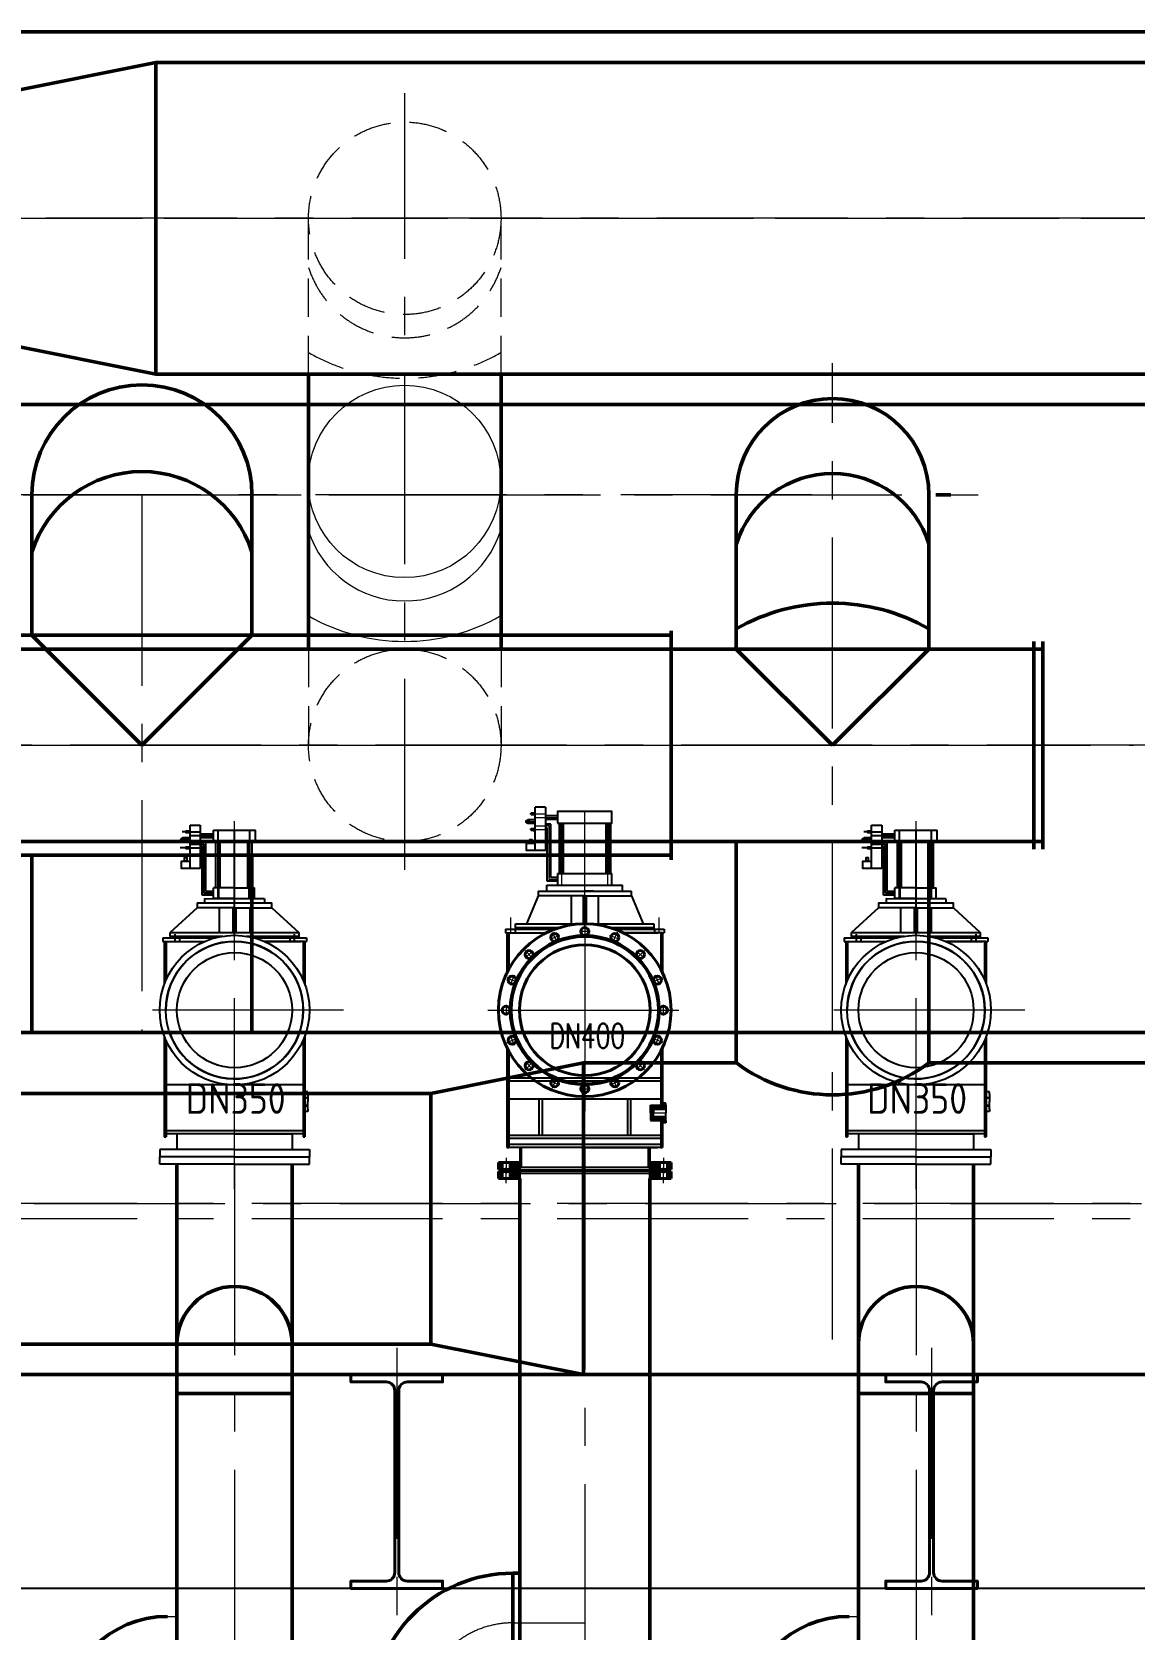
# Model space of a CAD drawing. Header units: millimetres. Extents: x 188205 to 604756, y -401673 to 15123.
# Drawn here: x 363342 to 366949, y -17253 to -12025 of the extents above; entities that cross this region are included whole.
import ezdxf

# ---------------------------------------------------------------- set-up
doc = ezdxf.new("R2010")
doc.units = ezdxf.units.MM
doc.header["$LTSCALE"] = 500
for name, pattern in [('CENTER', [2, 1.25, -0.25, 0.25, -0.25]), ('CONTINOUS', [0]), ('DASHED2', [0.375, 0.25, -0.125]), ('DASHEDX2', [38.1, 25.4, -12.7])]:
    doc.linetypes.add(name, pattern=pattern)
doc.layers.add('air', color=7, linetype='Continuous', lineweight=50, true_color=0x77bec0)
for name, color, linetype, lineweight in [('air-smoke', 5, 'Continuous', 50), ('gas', 2, 'Continuous', 50), ('gas-smoke', 6, 'Continuous', 50), ('POU', 4, 'Continuous', 20), ('SHI', 7, 'Continuous', 40), ('WEN', 3, 'Continuous', 20), ('XU', 6, 'DASHED2', 20), ('ZHONG', 1, 'CENTER', 20), ('中心线', 1, 'CENTER', 18), ('尺寸', 4, 'Continuous', 18), ('虚线', 3, 'DASHEDX2', 25)]:
    doc.layers.add(name, color=color, linetype=linetype, lineweight=lineweight)
doc.layers.add('dim', color=7, linetype='Continuous')
doc.styles.add('ACC', font='simplex.shx', dxfattribs={"width": 0.75, "bigfont": 'hztxt.shx'})
doc.styles.add('GB', font='gbenor.shx', dxfattribs={"bigfont": 'gbcbig.shx'})
pattern_1 = [(315, (-8383.129, 8656.28), (-2.245064, -2.245064), [])]
pattern_2 = [(45, (-8383.129, -9706.2963), (-2.245064, 2.245064), [])]

# ---------------------------------------------------------------- blocks, each defined once
blk = doc.blocks.new('dl')
at = {"layer": 'SHI'}
blk.add_lwpolyline([(168935.8, 74025.5), (169085.8, 74025.5), (169085.8, 74049.5), (168970.3, 74049.5, -0.414214), (168942.3, 74077.5), (168942.3, 74673.5, -0.414214), (168970.3, 74701.5), (169085.8, 74701.5), (169085.8, 74725.5), (168935.8, 74725.5), (168785.8, 74725.5), (168785.8, 74701.5), (168901.3, 74701.5, -0.414214), (168929.3, 74673.5), (168929.3, 74077.5, -0.414214), (168901.3, 74049.5), (168785.8, 74049.5), (168785.8, 74025.5)], format="xyb", close=True, dxfattribs=at)
at = {"layer": 'ZHONG'}
blk.add_line((168935.8, 74813), (168935.8, 73934.6), dxfattribs=at)
blk = doc.blocks.new('air-master-2')
blk.add_circle((7994.1, -861.3), 315)
for centre, radius, start, end in [((7994.1, -922.3), 330.4, 197.584, 342.416), ((7994.1, -755), 630, 240, 300)]:
    blk.add_arc(centre, radius, start, end)
at = {"layer": 'air'}
for p, q in [((6680, 410), (7180, 510)), ((7180, 510), (24932.6, 510)), ((7180, -510), (7180, 510)), ((6680, -410), (7180, -510)), ((7180, -510), (24659.3, -510)), ((7680, -1410), (7680, -510)), ((8310, -1410), (8310, -510)), ((4963, -1410), (10053, -1410)), ((10053, -2065), (10053, -1385)), ((4963, -2040), (10053, -2040))]:
    blk.add_line(p, q, dxfattribs=at)
at = {"layer": 'XU'}
for p, q in [((7680, -510), (7680, 0)), ((8310, -510), (8310, 0)), ((7680, -1410), (7680, -1725)), ((8310, -1410), (8310, -1725))]:
    blk.add_line(p, q, dxfattribs=at)
for centre in [(7995, 0), (7995, -1725)]:
    blk.add_circle(centre, 315, dxfattribs=at)
for centre, radius, start, end in [((7995, -60.9), 330.4, 197.584, 342.416), ((7995, 106.4), 630, 240, 300)]:
    blk.add_arc(centre, radius, start, end, dxfattribs=at)
at = {"layer": 'ZHONG'}
for p, q in [((7995, -2132.2), (7995, 409.5)), ((26445.3, 0), (-6515.5, 0)), ((9327.5, -905), (-6515.5, -905)), ((10524.6, -1725), (-6305.5, -1725))]:
    blk.add_line(p, q, dxfattribs=at)
blk = doc.blocks.new('air-waste-master-2')
at = {"layer": 'air-smoke'}
for p, q in [((13509, 315), (13509, 820)), ((13509, 315), (13509, 820)), ((14139, 315), (14139, 820)), ((14139, 315), (14139, 820)), ((14161.4, 820), (14210.8, 820)), ((9392, 315), (13509, 315)), ((13509, 315), (13824, 0)), ((13824, 0), (14139, 315)), ((14139, 315), (14512, 315)), ((14512, 340), (14512, -340)), ((9392, -315), (14512, -315)), ((13509, -1040), (13509, -315)), ((13509, -1040), (13509, -315)), ((14139, -1040), (14139, -315)), ((14139, -1040), (14139, -315)), ((12509, -1140), (13009, -1040)), ((13009, -1040), (13009, -2060)), ((13509, -1040), (13009, -1040)), ((41548, -1040), (14139, -1040)), ((12509, -1140), (7239, -1140)), ((12509, -1140), (12509, -1960)), ((12509, -1960), (6109, -1960)), ((12509, -1960), (13009, -2060)), ((41548, -2060), (13009, -2060))]:
    blk.add_line(p, q, dxfattribs=at)
for centre, radius, start, end in [((13824, 820), 315, 0, 180), ((13824, 559.4), 330.4, 17.588, 162.412), ((13824, -164.8), 630, 60, 120), ((13824, -615.8), 528.3, 233.4004, 306.5996)]:
    blk.add_arc(centre, radius, start, end, dxfattribs=at)
at = {"layer": 'ZHONG'}
for p, q in [((13824, -1945), (13824, 1250.3)), ((-574.7, 820), (14388, 820)), ((-1955.6, 0), (14808.7, 0)), ((-574.7, 0), (14388, 0)), ((41548, -1550), (0, -1550))]:
    blk.add_line(p, q, dxfattribs=at)
blk = doc.blocks.new('gas-master-2')
at = {"layer": 'gas'}
for p, q in [((1570, 610), (18820.5, 610)), ((1570, -610), (18820.5, -610)), ((6339.5, -1350), (6339.5, -2100)), ((1314.5, -1365), (6339.5, -1365)), ((1314.5, -2085), (6339.5, -2085))]:
    blk.add_line(p, q, dxfattribs=at)
at = {"layer": 'ZHONG'}
for p, q in [((-11320, 0), (18820.5, 0)), ((-11015.7, 0), (19922.4, 0)), ((-11051.6, -1725), (6880, -1725))]:
    blk.add_line(p, q, dxfattribs=at)
blk = doc.blocks.new('gas-waste-master-2')
at = {"layer": 'gas-smoke'}
for p, q in [((14183.5, 820), (14183.5, 360)), ((14903.5, 820), (14903.5, 360)), ((16275, 375), (16275, -375)), ((14183.5, 360), (14543.5, 0)), ((14903.5, 360), (14543.5, 0)), ((14903.5, 360), (16275, 360)), ((11110, -360), (16275, -360)), ((14183.5, -360), (14183.5, -940)), ((14903.5, -360), (14903.5, -940)), ((44527.5, -940), (13683.5, -940)), ((44527.5, -2060), (13683.5, -2060))]:
    blk.add_line(p, q, dxfattribs=at)
for centre, radius, start, end in [((14543.5, 820), 360, 0, 180), ((14543.5, 518.3), 377.7, 17.588, 162.412)]:
    blk.add_arc(centre, radius, start, end, dxfattribs=at)
at = {"layer": 'ZHONG'}
for p, q in [((189.8, 820), (16044.4, 820)), ((14543.5, 820), (14543.5, -940)), ((19.8, 0), (16703.2, 0)), ((189.8, -1500), (28756, -1500)), ((44527.5, -1500), (1380.5, -1500))]:
    blk.add_line(p, q, dxfattribs=at)
blk = doc.blocks.new('wf-3tf-dn350-b')
for p, q in [((-145.4, 583.6), (-171.2, 583.6)), ((-145.4, 463.6), (-145.4, 605.6)), ((-145.4, 605.6), (-112.4, 605.6)), ((-145.4, 583.6), (-112.4, 583.6)), ((-112.4, 605.6), (-112.4, 463.6)), ((-112.4, 583.6), (-112.4, 463.6)), ((-112.4, 577.6), (-69, 577.6)), ((-69, 554.1), (-69, 589.1)), ((-69, 589), (69, 589)), ((-69, 589), (69, 589)), ((-54.1, 365.1), (-54, 589)), ((0, 247), (0, 589)), ((50.4, 365), (50.5, 589)), ((69, 554), (69, 589)), ((-177.7, 557.6), (-145.4, 557.6)), ((-145.4, 531.6), (-177.7, 531.6)), ((-145.4, 563.6), (-170.1, 563.6)), ((-145.4, 557.6), (-170.1, 557.6)), ((-145.4, 551.6), (-170.1, 551.6)), ((-145.4, 571.6), (-112.4, 571.6)), ((-145.4, 543.6), (-112.4, 543.6)), ((-145.4, 531.6), (-112.4, 531.6)), ((-112.4, 571.6), (-69, 571.6)), ((-112.4, 565.6), (-69, 565.6)), ((-94.2, 549.5), (-112.4, 549.6)), ((-100.2, 543.6), (-112.4, 543.6)), ((-106.2, 537.6), (-112.4, 537.6)), ((-106.3, 376.6), (-106.2, 537.6)), ((-100.3, 382.6), (-100.2, 543.6)), ((-94.3, 388.5), (-94.2, 549.5)), ((-69, 554.1), (0, 554)), ((-61.1, 400.1), (-61, 554.1)), ((-47.1, 400), (-47, 554)), ((69, 554), (0, 554)), ((43.4, 400), (43.5, 554)), ((57.4, 400), (57.5, 554)), ((-112.4, 463.6), (-145.4, 463.6)), ((-69.1, 376.6), (-106.3, 376.6)), ((-69.1, 382.6), (-100.3, 382.6)), ((-69.1, 388.6), (-94.3, 388.5)), ((-69.1, 365.1), (-69.1, 400.1)), ((-0.1, 400), (-69.1, 400.1)), ((-51.6, 365), (-51.6, 400)), ((-0.1, 400), (65.4, 400)), ((47.9, 365), (47.9, 400)), ((65.4, 365), (65.4, 400)), ((-122.5, 335), (-210.7, 254)), ((-122.5, 351), (122.5, 351)), ((-122.5, 351), (0, 351)), ((-122.5, 351), (-122.5, 335)), ((0, 335), (-122.5, 335)), ((-98.1, 365.1), (97.9, 364.9)), ((-98.1, 365.1), (-98.1, 351.1)), ((97.9, 364.9), (-69.1, 365.1)), ((-0.1, 365), (-69.1, 365.1)), ((-69.1, 365), (-69.1, 365)), ((-49.8, 254), (-49.8, 335)), ((-22.9, 365), (19.6, 365)), ((-12.5, 365), (13.1, 365)), ((-5, 254), (-5, 335)), ((0, 335), (122.5, 335)), ((5, 254), (5, 335)), ((19.6, 365), (28, 365)), ((49.8, 335), (49.8, 254)), ((97.9, 364.9), (97.9, 350.9)), ((122.5, 335), (122.5, 351)), ((122.5, 335), (210.3, 254)), ((-234.8, 236.9), (-62.2, 237)), ((-234.8, 236.9), (-234.8, 225)), ((-234.8, 225), (-96.9, 225)), ((-230, 225), (-230, 84.4)), ((-224, 225), (-224, 99.2)), ((-210.7, 254), (0, 254)), ((-210.7, 242), (-210.7, 254)), ((-210.7, 242), (-62.2, 242)), ((-210.7, 242), (-210.7, 237)), ((-210.5, 242), (-38.2, 242)), ((-210.5, 242), (-210.5, 237)), ((-210.5, 237), (-62.2, 237)), ((-210.5, 225), (-96.9, 225)), ((-195.5, 249), (-195.5, 225)), ((-180.7, 237), (-180.7, 242)), ((-180.5, 237), (-180.5, 242)), ((-180.5, 237), (-180.5, 225)), ((0, 254), (210.3, 254)), ((38.2, 242), (210.3, 242)), ((62.3, 237), (210.5, 237)), ((62.5, 242), (210.3, 242)), ((62.5, 237), (214.3, 237)), ((230, 225), (97, 225)), ((97, 225), (214.5, 225)), ((180.5, 237), (180.5, 242)), ((180.5, 237), (180.5, 225)), ((195.5, 249), (195.5, 225)), ((195.5, 249), (195.5, 225)), ((210.3, 254), (210.3, 237)), ((210.5, 237), (235.3, 236.9)), ((214.5, 225), (211.5, 225)), ((214.5, 225), (217.5, 225)), ((224, 225), (224, 99.2)), ((230, 225), (230, 84.4)), ((230.3, 225), (235.3, 225)), ((235.3, 236.9), (235.3, 225)), ((-230, -84.4), (-230, -415)), ((-224, -99.2), (-224, -415)), ((224, -99.2), (224, -415)), ((230, -84.4), (230, -415)), ((224, -245), (-224, -245)), ((240, -267.5), (230, -267.5)), ((230, -267.5), (230, -299.5)), ((230, -286), (240, -286)), ((230, -287.5), (240, -287.5)), ((230, -311.5), (240, -311.5)), ((230, -313), (240, -313)), ((240, -274.5), (240, -267.5)), ((240, -274.5), (240, -299.5)), ((240, -324.5), (240, -299.5)), ((230, -331.5), (230, -324.5)), ((240, -331.5), (230, -331.5)), ((240, -324.5), (240, -331.5)), ((-230, -415), (-224, -415)), ((224, -395), (-224, -395)), ((224, -405), (-224, -405)), ((0, -405), (-188.5, -405)), ((-188.5, -405), (-188.5, -456.1)), ((0, -405), (188.5, -405)), ((188.5, -405), (188.5, -456.1)), ((224, -415), (230, -415)), ((0, -456.1), (-245, -456.1)), ((-245, -456.1), (-245, -480.1)), ((0, -456.1), (245, -456.1)), ((245, -456.1), (245, -480.1)), ((0, -480.1), (-245, -480.1)), ((0, -480.1), (-245, -480.1)), ((-245, -504.1), (-245, -480.1)), ((0, -504.1), (-245, -504.1)), ((0, -480.1), (245, -480.1)), ((0, -480.1), (245, -480.1)), ((0, -504.1), (245, -504.1)), ((245, -504.1), (245, -480.1))]:
    blk.add_line(p, q)
for points in [[(-145.4, 587.1), (-159.3, 585.8), (-159.3, 581.6), (-145.4, 580.1)], [(-145.4, 535.1), (-159.3, 533.8), (-159.3, 529.6), (-145.4, 528.1)], [(-156.3, 487.2), (-163.3, 487.2), (-163.3, 499.8), (-156.3, 499.8)]]:
    blk.add_lwpolyline(points, close=True)
blk.add_lwpolyline([(-145.4, 463.6), (-174.1, 463.6), (-174.1, 487.2), (-145.4, 487.2)])
for centre, radius in [((-170.1, 557.6), 6), ((0, 0), 245), ((0, 0), 225), ((0, 0), 188.5)]:
    blk.add_circle(centre, radius)
blk.add_arc((0, 0), 225, 200.1814, 180)
at = {"layer": 'ZHONG'}
for p, q in [((0, -586.1), (0, 619)), ((356, 0), (-311.2, 0))]:
    blk.add_line(p, q, dxfattribs=at)
at = {"insert": (-159.8, -239.3), "char_height": 100, "attachment_point": 1, "style": 'GB'}
blk.add_mtext_dynamic_manual_height_columns('DN350', width=343.773, gutter_width=12.5, heights=[0], dxfattribs=at)
blk = doc.blocks.new('wf-3tf-dn400-c')
at = {"layer": 'POU'}
h = blk.add_hatch(dxfattribs=at)
h.set_pattern_fill('ANSI31', color=256, style=0)
h.set_pattern_definition(pattern_1)
h.paths.add_polyline_path([(-244.5, -499), (-214, -499), (-214, -525), (-241, -525), (-244, -522), (-244.5, -522)])
h.paths.add_polyline_path([(-270.5, -522), (-282.5, -522), (-282.5, -499), (-270.5, -499)])
h = blk.add_hatch(dxfattribs=at)
h.set_pattern_fill('ANSI31', color=256, style=0)
h.set_pattern_definition(pattern_1)
h.paths.add_polyline_path([(244.5, -522), (244, -522), (241, -525), (214, -525), (214, -499), (244.5, -499)])
h.paths.add_polyline_path([(270.5, -499), (282.5, -499), (282.5, -522), (270.5, -522)])
h = blk.add_hatch(dxfattribs=at)
h.set_pattern_fill('ANSI31', color=256, style=0)
h.set_pattern_definition(pattern_2)
h.paths.add_polyline_path([(-244.5, -551), (-214, -551), (-214, -525), (-241, -525), (-244, -528), (-244.5, -528)])
h.paths.add_polyline_path([(-270.5, -528), (-282.5, -528), (-282.5, -551), (-270.5, -551)])
h = blk.add_hatch(dxfattribs=at)
h.set_pattern_fill('ANSI31', color=256, style=0)
h.set_pattern_definition(pattern_2)
h.paths.add_polyline_path([(244.5, -528), (244, -528), (241, -525), (214, -525), (214, -551), (244.5, -551)])
h.paths.add_polyline_path([(270.5, -551), (282.5, -551), (282.5, -528), (270.5, -528)])
at = {"layer": '尺寸'}
h = blk.add_hatch(dxfattribs=at)
h.set_pattern_fill('LINE', color=256, angle=45, style=0)
h.set_pattern_definition([(45, (-124314.4302, -158400.693), (-2.24506403, 2.24506403), [])])
h.paths.add_polyline_path([(214.9, -311.4), (214.9, -328.9), (221.9, -328.9), (221.9, -322.9), (221.9, -321.9), (224.9, -321.9), (224.9, -322.9), (264.9, -322.9), (264.9, -311.4), (264.9, -304.4), (254.9, -304.4), (254.9, -311.4)])
h.paths.add_polyline_path([(254.9, -361.4), (254.9, -368.4), (264.9, -368.4), (264.9, -361.4), (264.9, -349.9), (224.9, -349.9), (224.9, -350.9), (221.9, -350.9), (221.9, -348.4), (221.9, -343.9), (214.9, -343.9), (214.9, -361.4)])
h = blk.add_hatch(color=256, dxfattribs=at)
h.paths.add_polyline_path([(224.9, -324.4), (221.9, -324.4), (221.9, -328.4), (224.9, -328.4)])
h.paths.add_polyline_path([(224.9, -344.4), (221.9, -344.4), (221.9, -348.4), (224.9, -348.4)])
for p, q in [((-161.9, 522.9), (-161.9, 664.9)), ((-128.9, 664.9), (-161.9, 664.9)), ((-128.9, 664.9), (-128.9, 522.9)), ((-128.9, 642.9), (-128.9, 522.9)), ((-128.9, 636.9), (-89, 636.9)), ((-161.9, 622.9), (-186.6, 622.9)), ((-161.9, 610.9), (-186.6, 610.9)), ((-128.9, 624.9), (-89, 624.9)), ((-110.7, 608.9), (-128.9, 608.9)), ((-122.7, 596.9), (-128.9, 596.9)), ((-122.7, 421.8), (-122.7, 596.9)), ((-110.7, 433.8), (-110.7, 608.9)), ((-84, 611.9), (-84, 446.8)), ((-80, 446.8), (-80, 611.9)), ((-70, 446.8), (-70, 611.9)), ((70, 447), (70, 612.1)), ((80, 447), (80, 612.1)), ((84, 612.1), (84, 447)), ((-128.9, 522.9), (-161.9, 522.9)), ((-89, 421.8), (-122.7, 421.8)), ((-89, 433.8), (-110.7, 433.8)), ((-89, 446.8), (-89, 408.8)), ((-89, 446.8), (89, 446.8)), ((89, 409), (89, 446.8)), ((-152.5, 374), (-191, 282)), ((-152.5, 389), (-152.5, 374)), ((-152.5, 389), (0, 389)), ((-152.5, 389), (-28.5, 389)), ((0, 374), (-152.5, 374)), ((-124, 409), (124, 409)), ((-124, 389), (-124, 409)), ((-89, 389), (89, 389)), ((-44, 372.9), (-44, 282)), ((-28.5, 389), (0, 389)), ((-5, 374), (-5, 282.5)), ((0, 389), (152.5, 389)), ((28.5, 389), (0, 389)), ((0, 374), (152.5, 374)), ((5, 374), (5, 282.5)), ((44, 372.9), (44, 282)), ((124, 389), (124, 409)), ((152.5, 374), (152.5, 389)), ((152.5, 374), (191, 282)), ((-259.8, 265), (-97.9, 265)), ((-259.8, 265), (-259.8, 253.1)), ((-257.5, 265.1), (-97.8, 265)), ((-228, 265.1), (-228, 253.1)), ((-226.2, 282), (-16.8, 282)), ((-226.2, 270), (-226.2, 282)), ((-226.2, 270), (-83.1, 270)), ((-226.2, 270), (-83.1, 270)), ((-226.2, 270), (-226.2, 265)), ((17, 282), (225.8, 282)), ((83.1, 270), (225.8, 270)), ((83.1, 270), (225.8, 270)), ((97.9, 265), (232.9, 265)), ((97.9, 265), (236.7, 265)), ((225.8, 282), (225.8, 270)), ((225.8, 270), (225.8, 265)), ((227.9, 265), (227.9, 253)), ((232.9, 265), (260.2, 265)), ((260.2, 265), (260.2, 253)), ((-259.8, 253.1), (-125.6, 253)), ((-257.5, 253.1), (-125.6, 253)), ((-255, 253.1), (-255, 121.6)), ((-249, 253.1), (-249, 133.4)), ((254.9, 253), (125.6, 253)), ((125.6, 253), (236.9, 253)), ((236.9, 253), (233.9, 253)), ((236.9, 253), (239.9, 253)), ((248.9, 253), (248.9, 133.7)), ((254.9, 253), (254.9, 121.9)), ((255.2, 253), (260.2, 253)), ((-255, -121.6), (-255, -449.9)), ((-249, -133.4), (-249, -449.9)), ((248.9, -133.7), (248.9, -311.4)), ((254.9, -121.9), (254.9, -304.4)), ((-249, -289.9), (248.9, -289.9)), ((-149.9, -290.1), (-149.9, -410)), ((-139.9, -290.1), (-139.9, -410)), ((140.2, -290.4), (139.9, -410.3)), ((150.2, -290.5), (149.9, -410.3)), ((214.9, -336.4), (214.9, -311.4)), ((214.9, -311.4), (254.9, -311.4)), ((264.9, -304.4), (254.9, -304.4)), ((254.9, -304.4), (254.9, -311.4)), ((264.9, -311.4), (264.9, -304.4)), ((264.9, -311.4), (264.9, -336.4)), ((214.9, -328.9), (221.9, -328.9)), ((214.9, -336.4), (214.9, -361.4)), ((214.9, -343.9), (221.9, -343.9)), ((214.9, -361.4), (254.9, -361.4)), ((221.9, -321.9), (224.9, -321.9)), ((221.9, -324.4), (221.9, -321.9)), ((221.9, -336.4), (221.9, -322.9)), ((224.9, -324.4), (221.9, -324.4)), ((221.9, -328.4), (224.9, -328.4)), ((221.9, -336.4), (221.9, -349.9)), ((221.9, -344.4), (224.9, -344.4)), ((221.9, -348.4), (221.9, -350.9)), ((224.9, -348.4), (221.9, -348.4)), ((221.9, -350.9), (224.9, -350.9)), ((224.9, -321.9), (224.9, -336.4)), ((224.9, -324.4), (264.9, -324.4)), ((224.9, -350.9), (224.9, -336.4)), ((224.9, -348.4), (264.9, -348.4)), ((248.9, -361.4), (248.9, -449.9)), ((254.9, -368.4), (254.9, -361.4)), ((264.9, -361.4), (264.9, -336.4)), ((264.9, -361.4), (264.9, -368.4)), ((254.9, -410), (-254.9, -410)), ((254.9, -368.4), (254.9, -449.9)), ((264.9, -368.4), (254.9, -368.4)), ((-255, -449.9), (-249, -449.9)), ((254.9, -420), (-254.9, -420)), ((248.9, -439.9), (-249, -439.9)), ((248.9, -449.9), (-249, -449.9)), ((0, -449.9), (-238.5, -449.9)), ((-212.4, -450), (-212.4, -515)), ((-207.9, -450), (-207.9, -515)), ((0, -449.9), (238.4, -449.9)), ((207.9, -450), (207.9, -515)), ((212.4, -450), (212.4, -515)), ((248.9, -449.9), (254.9, -449.9)), ((212.4, -515), (-212.4, -515)), ((212.4, -535), (-212.4, -535))]:
    blk.add_line(p, q)
for points in [[(-161.9, 646.4), (-175.8, 645.1), (-175.8, 640.9), (-161.9, 639.4)], [(-89, 611.9), (89, 612.1), (89, 650.1), (-89, 649.9)], [(-161.9, 594.4), (-175.8, 593.1), (-175.8, 588.9), (-161.9, 587.4)], [(-172.7, 546.5), (-179.7, 546.5), (-179.7, 559.1), (-172.7, 559.1)]]:
    blk.add_lwpolyline(points, close=True)
blk.add_lwpolyline([(-161.9, 522.9), (-190.6, 522.9), (-190.6, 546.5), (-161.9, 546.5)])
blk.add_circle((-186.6, 616.9), 6)
at = {"layer": 'SHI'}
for p, q in [((-282.5, -499), (-213, -499)), ((-282.5, -499), (-282.5, -522)), ((-282.5, -522), (-244, -522)), ((-270.5, -499), (-270.5, -522)), ((-244.5, -499), (-244.5, -522)), ((-241, -525), (-244, -522)), ((-214, -499), (-214, -525)), ((213, -499), (282.5, -499)), ((214, -499), (214, -525)), ((241, -525), (244, -522)), ((244, -522), (282.5, -522)), ((244.5, -499), (244.5, -522)), ((270.5, -499), (270.5, -522)), ((282.5, -499), (282.5, -522)), ((-282.5, -528), (-244, -528)), ((-282.5, -551), (-282.5, -528)), ((-282.5, -551), (-213, -551)), ((-270.5, -551), (-270.5, -528)), ((-244.5, -551), (-244.5, -528)), ((-241, -525), (-244, -528)), ((-241, -525), (241, -525)), ((-241, -525), (241, -525)), ((-214, -551), (-214, -525)), ((213, -551), (282.5, -551)), ((214, -551), (214, -525)), ((241, -525), (244, -528)), ((244, -528), (282.5, -528)), ((244.5, -551), (244.5, -528)), ((270.5, -551), (270.5, -528)), ((282.5, -551), (282.5, -528))]:
    blk.add_line(p, q, dxfattribs=at)
for centre, radius in [((0, 0), 282.5), ((0, 257.5), 13), ((0, 0), 244), ((0, 0), 241), ((0, 0), 214), ((-98.5, 237.9), 13), ((98.5, 237.9), 13), ((-182.1, 182.1), 13), ((182.1, 182.1), 13), ((-237.9, 98.5), 13), ((237.9, 98.5), 13), ((-257.5, 0), 13), ((257.5, 0), 13), ((-237.9, -98.5), 13), ((237.9, -98.5), 13), ((-182.1, -182.1), 13), ((182.1, -182.1), 13), ((-98.5, -237.9), 13), ((0, -257.5), 13), ((98.5, -237.9), 13)]:
    blk.add_circle(centre, radius, dxfattribs=at)
at = {"layer": 'ZHONG'}
for p, q in [((0, 307.8), (0, -316.7)), ((-82.4, 244.6), (-114.7, 231.2)), ((-105.6, 255), (-91.2, 220.2)), ((17.5, 257.5), (-17.5, 257.5)), ((114.7, 231.2), (82.3, 244.6)), ((105.6, 255), (91.2, 220.2)), ((-195.1, 195.1), (-168.5, 168.5)), ((-169.7, 194.4), (-194.5, 169.7)), ((195.1, 195.1), (168.5, 168.5)), ((194.4, 169.7), (169.7, 194.5)), ((-255, 105.6), (-220.2, 91.2)), ((-231.2, 114.7), (-244.6, 82.3)), ((255, 105.6), (220.2, 91.2)), ((244.6, 82.4), (231.2, 114.7)), ((-316.9, 0), (319.7, 0)), ((-257.5, 17.5), (-257.5, -17.5)), ((257.5, -17.5), (257.5, 17.5)), ((-255, -105.6), (-220.2, -91.2)), ((-244.6, -82.4), (-231.2, -114.7)), ((255, -105.6), (220.2, -91.2)), ((231.2, -114.7), (244.6, -82.3)), ((-195.1, -195.1), (-168.5, -168.5)), ((-194.4, -169.7), (-169.7, -194.5)), ((195.1, -195.1), (168.5, -168.5)), ((169.7, -194.4), (194.5, -169.7)), ((-114.7, -231.2), (-82.3, -244.6)), ((-105.6, -255), (-91.2, -220.2)), ((-17.5, -257.5), (17.5, -257.5)), ((82.4, -244.6), (114.7, -231.2)), ((105.6, -255), (91.2, -220.2)), ((-257.5, -483.4), (-257.5, -535.4)), ((-257.5, -566.6), (-257.5, -514.7)), ((0, -483.4), (0, -535.4)), ((0, -566.6), (0, -514.7)), ((257.5, -483.4), (257.5, -535.4)), ((257.5, -566.6), (257.5, -514.7))]:
    blk.add_line(p, q, dxfattribs=at)
at = {"layer": '中心线'}
for p, q in [((-161.9, 642.9), (-179.3, 642.9)), ((-161.9, 642.9), (-128.9, 642.9)), ((-161.9, 630.9), (-128.9, 630.9)), ((-128.9, 630.9), (-89, 630.9)), ((0, 409), (0, 650.1)), ((-161.9, 590.9), (-179.3, 590.9)), ((-161.9, 602.9), (-128.9, 602.9)), ((-161.9, 590.9), (-128.9, 590.9)), ((-116.7, 602.9), (-128.9, 602.9)), ((-116.7, 427.8), (-116.7, 602.9)), ((-75, 408.8), (-75, 611.9)), ((75, 409), (75, 612.1)), ((0, 275), (0, 528.1)), ((-89, 427.8), (-116.7, 427.8)), ((-243, 303.1), (-243, 253.1)), ((0, 294.6), (0, -721)), ((242.8, 303), (242.8, 253)), ((242.9, 303), (242.9, 253)), ((214.9, -336.4), (264.9, -336.4))]:
    blk.add_line(p, q, dxfattribs=at)
at = {"layer": '尺寸'}
for p, q in [((-194.2, 616.9), (-161.9, 616.9)), ((-161.9, 616.9), (-186.6, 616.9)), ((224.9, -322.9), (264.9, -322.9)), ((224.9, -349.9), (264.9, -349.9))]:
    blk.add_line(p, q, dxfattribs=at)
at = {"layer": '虚线'}
for p, q in [((248.9, -223), (-249, -223)), ((248.9, -233), (-249, -233))]:
    blk.add_line(p, q, dxfattribs=at)
at = {"layer": 'dim', "style": 'ACC', "width": 0.7}
blk.add_text('DN400', height=80, dxfattribs=at).set_placement((-115.1, -124.2))
blk = doc.blocks.new('蝶阀-DN250')
at = {"linetype": 'CONTINOUS'}
for p, q in [((-187.5, 213), (187.5, 213)), ((-187.5, 213), (-187.5, 165)), ((187.5, 213), (187.5, 165)), ((-187.5, 189), (187.5, 189)), ((-187.5, 165), (187.5, 165)), ((-136.5, 165), (-136.5, 48)), ((136.5, 48), (-136.5, 165)), ((136.5, 165), (136.5, 48)), ((-187.5, 48), (-187.5, 0)), ((-187.5, 48), (187.5, 48)), ((-187.5, 24), (187.5, 24)), ((-187.5, 0), (187.5, 0)), ((187.5, 48), (187.5, 0))]:
    blk.add_line(p, q, dxfattribs=at)
at = {"layer": '中心线', "ltscale": 0.04}
for p, q in [((-167.5, 221.2), (-167.5, 157.3)), ((167.5, 221.2), (167.5, 157.3)), ((-167.5, 56.2), (-167.5, -7.7)), ((167.5, 56.2), (167.5, -7.7))]:
    blk.add_line(p, q, dxfattribs=at)
at = {"layer": '中心线', "ltscale": 0.1}
blk.add_line((0, 239), (0, -27.2), dxfattribs=at)
blk = doc.blocks.new('蝶阀-DN220')
for p, q in [((-170, 94.5), (170, 94.5)), ((-170, 94.5), (-170, 82.5)), ((-170, 82.5), (170, 82.5)), ((-170, 70.5), (-170, 82.5)), ((-170, 70.5), (170, 70.5)), ((122.5, -70.5), (-122.5, 70.5)), ((-122.5, 70.5), (-122.5, -70.5)), ((122.5, -70.5), (122.5, 70.5)), ((170, 94.5), (170, 82.5)), ((170, 70.5), (170, 82.5)), ((-170, -70.5), (170, -70.5)), ((-170, -70.5), (-170, -82.5)), ((-170, -82.5), (170, -82.5)), ((-170, -94.5), (-170, -82.5)), ((-170, -94.5), (170, -94.5)), ((170, -70.5), (170, -82.5)), ((170, -94.5), (170, -82.5))]:
    blk.add_line(p, q)
at = {"layer": 'ZHONG'}
for p, q in [((0, -99.7), (0, 107.4)), ((-152.5, 99.7), (-152.5, 78.6)), ((-152.5, 65.3), (-152.5, 86.4)), ((152.5, 99.7), (152.5, 78.6)), ((152.5, 65.3), (152.5, 86.4)), ((-152.5, -65.3), (-152.5, -86.4)), ((-152.5, -99.7), (-152.5, -78.6)), ((152.5, -65.3), (152.5, -86.4)), ((152.5, -99.7), (152.5, -78.6))]:
    blk.add_line(p, q, dxfattribs=at)
blk = doc.blocks.new('波纹管-DN250')
at = {"ltscale": 0.5}
for p, q in [((-139.5, 171.5), (0, 171.5)), ((139.5, 171.5), (0, 171.5)), ((-139.5, 141.1), (0, 141.1)), ((-139.5, 110.8), (0, 110.8)), ((139.5, 141.1), (0, 141.1)), ((139.5, 110.8), (0, 110.8)), ((-139.5, 80.4), (0, 80.4)), ((139.5, 80.4), (0, 80.4)), ((-139.5, 50.1), (0, 50.1)), ((-139.5, 19.7), (0, 19.7)), ((139.5, 50.1), (0, 50.1)), ((139.5, 19.7), (0, 19.7))]:
    blk.add_line(p, q, dxfattribs=at)
at = {"linetype": 'CONTINOUS'}
for p, q in [((136.5, 191.2), (-136.5, 191.2)), ((-136.5, 191.2), (-136.5, 171.5)), ((136.5, 191.2), (136.5, 171.5)), ((-136.5, 19.7), (-136.5, 0)), ((136.5, 0), (-136.5, 0)), ((136.5, 19.7), (136.5, 0))]:
    blk.add_line(p, q, dxfattribs=at)
at = {"ltscale": 0.5}
for centre, major_axis, start_param, end_param in [((-139.5, 156.3), (-0.4, 15.2), -0.023739, 3.117854), ((139.5, 156.3), (-0.2, 15.2), 3.129948, 6.271541), ((-139.5, 95.6), (-0.4, 15.2), -0.023739, 3.117854), ((-139.5, 125.9), (-0.2, 15.2), 3.129948, 6.271541), ((139.5, 125.9), (-0.4, 15.2), -0.023739, 3.117854), ((139.5, 95.6), (-0.2, 15.2), 3.129948, 6.271541), ((-139.5, 65.2), (0.4, 15.2), 3.166909, 6.308502), ((139.5, 65.2), (0.5, 15.2), 0.034016, 3.175609), ((-139.5, 34.9), (-0.4, 15.2), -0.023739, 3.117854), ((139.5, 34.9), (-0.2, 15.2), 3.129948, 6.271541)]:
    blk.add_ellipse(centre, major_axis=major_axis, ratio=1, start_param=start_param, end_param=end_param, dxfattribs=at)
at = {"layer": 'ZHONG', "linetype": 'CONTINOUS'}
blk.add_line((0, -25.8), (0, 220.3), dxfattribs=at)
blk = doc.blocks.new('air-b2')
for p, q in [((689.5, 0), (689.5, -1149.8)), ((1066.5, 0), (1066.5, -1149.8)), ((689.5, -750), (1066.5, -750)), ((689.5, -750), (689.5, -1824.9)), ((1066.5, -750), (1066.5, -1824.9)), ((659, -1724.9), (689.5, -1724.9)), ((316.5, -1822.4), (316.5, -2086.5)), ((561.5, -1822.4), (316.5, -1822.4)), ((561.5, -1822.4), (561.5, -2086.5)), ((1066.5, -1824.9), (689.5, -1824.9)), ((741.5, -1974.9), (689.5, -1824.9)), ((1014.5, -1974.9), (1066.5, -1824.9)), ((741.5, -1974.9), (741.5, -2074.9)), ((1014.5, -1974.9), (741.5, -1974.9)), ((1014.5, -1974.9), (1014.5, -2074.9)), ((741.5, -2287.9), (741.5, -3922)), ((1014.5, -2287.9), (1014.5, -3922))]:
    blk.add_line(p, q)
for centre, radius, start in [((878, -588.5), 188.5, 0), ((659, -1822.4), 342.5, 90), ((659, -1822.4), 97.5, 90)]:
    blk.add_arc(centre, radius, start, 180)
at = {"layer": 'WEN'}
blk.add_line((659, -1479.9), (689.5, -1479.9), dxfattribs=at)
at = {"layer": 'ZHONG'}
for p, q in [((878, 0), (878, -4113.2)), ((659, -1602.4), (878, -1602.4)), ((439, -1822.4), (439, -2275.5))]:
    blk.add_line(p, q, dxfattribs=at)
blk.add_arc((659, -1822.4), 220, 90, 180, dxfattribs=at)
for name, p in [('蝶阀-DN250', (878, -2287.9)), ('波纹管-DN250', (878, -4113.2))]:
    blk.add_blockref(name, p)
at = {"layer": 'WEN', "xscale": -1}
blk.add_blockref('蝶阀-DN220', (439, -2181), dxfattribs=at)
blk = doc.blocks.new('蝶阀-DN300')
at = {"linetype": 'CONTINOUS'}
for p, q in [((-220, 226), (220, 226)), ((-220, 226), (-220, 178)), ((220, 226), (220, 178)), ((-220, 202), (220, 202)), ((-220, 178), (220, 178)), ((-162.5, 178), (-162.5, 48)), ((-162.5, 178), (162.5, 48)), ((162.5, 178), (162.5, 48)), ((-220, 48), (220, 48)), ((-220, 48), (-220, 0)), ((-220, 24), (220, 24)), ((-220, 0), (220, 0)), ((220, 48), (220, 0))]:
    blk.add_line(p, q, dxfattribs=at)
at = {"layer": '中心线', "ltscale": 0.04}
for p, q in [((-197.5, 239.3), (-197.5, 164.3)), ((197.5, 239.3), (197.5, 164.3)), ((-197.5, -13.3), (-197.5, 61.7)), ((197.5, -13.3), (197.5, 61.7))]:
    blk.add_line(p, q, dxfattribs=at)
at = {"layer": '中心线', "ltscale": 0.1}
blk.add_line((0, 257.7), (0, -52.1), dxfattribs=at)
blk = doc.blocks.new('波纹管-DN300')
at = {"linetype": 'CONTINOUS'}
for p, q in [((162.5, 227.6), (-162.5, 227.6)), ((-162.5, 227.6), (-162.5, 204.1)), ((162.5, 227.6), (162.5, 204.1)), ((-162.5, 23.5), (-162.5, 0)), ((162.5, 0), (-162.5, 0)), ((162.5, 23.5), (162.5, 0))]:
    blk.add_line(p, q, dxfattribs=at)
at = {"ltscale": 0.5}
for p, q in [((-166.1, 204.1), (0, 204.1)), ((-166.1, 168), (0, 168)), ((166.1, 204.1), (0, 204.1)), ((166.1, 168), (0, 168)), ((-166.1, 131.9), (0, 131.9)), ((166.1, 131.9), (0, 131.9)), ((-166.1, 95.7), (0, 95.7)), ((-166.1, 59.6), (0, 59.6)), ((166.1, 95.7), (0, 95.7)), ((166.1, 59.6), (0, 59.6)), ((-166.1, 23.5), (0, 23.5)), ((166.1, 23.5), (0, 23.5))]:
    blk.add_line(p, q, dxfattribs=at)
for centre, major_axis, start_param, end_param in [((-166.1, 186.1), (-0.4, 18.1), -0.023739, 3.117854), ((-166.1, 149.9), (-0.2, 18.1), 3.129948, 6.271541), ((166.1, 149.9), (-0.4, 18.1), -0.023739, 3.117854), ((166.1, 186.1), (-0.2, 18.1), 3.129948, 6.271541), ((-166.1, 113.8), (-0.4, 18.1), -0.023739, 3.117854), ((166.1, 113.8), (-0.2, 18.1), 3.129948, 6.271541), ((-166.1, 41.5), (-0.4, 18.1), -0.023739, 3.117854), ((-166.1, 77.7), (0.5, 18.1), 3.166909, 6.308502), ((166.1, 77.7), (0.6, 18.1), 0.034016, 3.175609), ((166.1, 41.5), (-0.2, 18.1), 3.129948, 6.271541)]:
    blk.add_ellipse(centre, major_axis=major_axis, ratio=1, start_param=start_param, end_param=end_param, dxfattribs=at)
at = {"layer": 'ZHONG', "linetype": 'CONTINOUS'}
blk.add_line((0, -30.7), (0, 254.2), dxfattribs=at)
blk = doc.blocks.new('gas-b2')
for p, q in [((857, 1454.2), (857, 574.6)), ((1283, 1454.2), (1283, 574.6)), ((857, 574.6), (857, -262.5)), ((1283, 574.6), (1283, -262.5)), ((835, 162.5), (835, -162.5)), ((835, 162.5), (857, 162.5)), ((835, -162.5), (857, -162.5)), ((372.5, -300), (372.5, -512.5)), ((372.5, -300), (697.5, -300)), ((697.5, -300), (697.5, -512.5)), ((1283, -262.5), (857, -262.5)), ((907.5, -412.5), (857, -262.5)), ((1232.5, -412.5), (1283, -262.5)), ((907.5, -412.5), (907.5, -512.5)), ((1232.5, -412.5), (907.5, -412.5)), ((1232.5, -412.5), (1232.5, -512.5)), ((907.5, -738.5), (907.5, -2334.7)), ((1232.5, -738.5), (1232.5, -2334.7))]:
    blk.add_line(p, q)
for radius in [462.5, 137.5]:
    blk.add_arc((835, -300), radius, 90, 180)
at = {"layer": 'ZHONG', "linetype": 'CENTER'}
for p, q in [((1070, 1454.2), (1070, -2562.3)), ((535, -300), (535, -1049.3))]:
    blk.add_line(p, q, dxfattribs=at)
at = {"layer": 'ZHONG'}
blk.add_line((835, 0), (1070, 0), dxfattribs=at)
blk.add_arc((835, -300), 300, 90, 180, dxfattribs=at)
for name, p in [('蝶阀-DN300', (535, -738.5)), ('波纹管-DN300', (1070, -2562.3))]:
    blk.add_blockref(name, p)
at = {"xscale": -1}
blk.add_blockref('蝶阀-DN300', (1070, -738.5), dxfattribs=at)

msp = doc.modelspace()

# ---------------------------------------------------------------- linework, layer by layer
at = {"linetype": 'Continuous'}
msp.add_line((368667.215, -17120.474), (346602.215, -17120.474), dxfattribs=at)

# ---------------------------------------------------------------- block references
for name, p in [('wf-3tf-dn400-c', (365151.212, -15227.474)), ('wf-3tf-dn350-b', (364005.208, -15227.474)), ('wf-3tf-dn350-b', (366235.208, -15227.474))]:
    msp.add_blockref(name, p)
at = {"xscale": -1}
for p in [(533471.981, -91145.94), (535221.981, -91145.94)]:
    msp.add_blockref('dl', p, dxfattribs=at)
at = {"layer": 'air'}
for p in [(363127.212, -15731.999), (365357.212, -15731.999)]:
    msp.add_blockref('air-b2', p, dxfattribs=at)
at = {"layer": 'gas'}
msp.add_blockref('gas-b2', (364081.212, -17233.035), dxfattribs=at)
at = {"layer": 'WEN'}
for name, p in [('air-master-2', (356567.216, -12635.474)), ('gas-master-2', (359094.204, -12635.474)), ('air-waste-master-2', (352138.216, -14360.474)), ('gas-waste-master-2', (349158.714, -14360.474))]:
    msp.add_blockref(name, p, dxfattribs=at)

doc.saveas('drawing.dxf')
